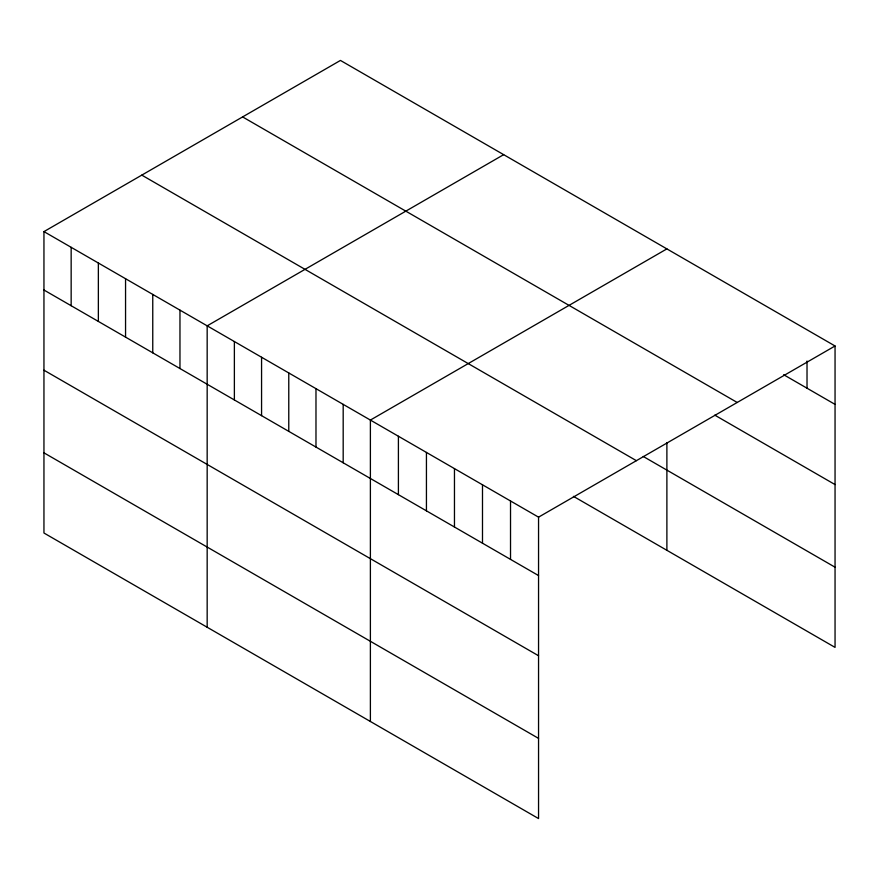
<?xml version="1.0" encoding="UTF-8"?>
<svg xmlns="http://www.w3.org/2000/svg" width="879" height="879" viewBox="0 0 879 879"><rect width="100%" height="100%" fill="white"/><g stroke="black" fill="none" stroke-linecap="round" stroke-linejoin="round"><path stroke-width="1.32" d="M43.95 231.606L538.552 517.16L538.552 818.569L43.95 533.015L43.95 231.606L340.448 60.431L835.05 345.985L835.05 647.394L573.449 496.36M503.667 154.66L207.169 325.845L207.169 627.254M666.886 248.889L370.389 420.074L370.389 721.483M538.552 517.16L835.05 345.985M783.661 374.718L835.05 404.384M242.604 116.918L737.206 402.472M714.77 415.13L835.05 484.582M643.23 456.454L835.05 567.197M141.794 175.119L636.396 460.673M43.95 290.015L538.552 575.569M43.95 370.202L538.552 655.756M43.95 452.828L538.552 738.382M807.021 361.038L807.021 388.199M666.886 442.566L666.886 550.298M510.523 500.986L510.523 559.385M482.494 484.801L482.494 543.211M454.465 468.617L454.465 527.026M426.436 452.443L426.436 510.842M398.407 436.259L398.407 494.657M343.184 404.373L343.184 462.772M315.979 388.661L315.979 447.07M288.773 372.96L288.773 431.369M261.568 357.259L261.568 415.657M234.374 341.546L234.374 399.956M179.964 310.133L179.964 368.543M152.759 294.432L152.759 352.842M125.554 278.731L125.554 337.129M98.36 263.019L98.36 321.428M71.155 247.318L71.155 305.716"/></g></svg>
